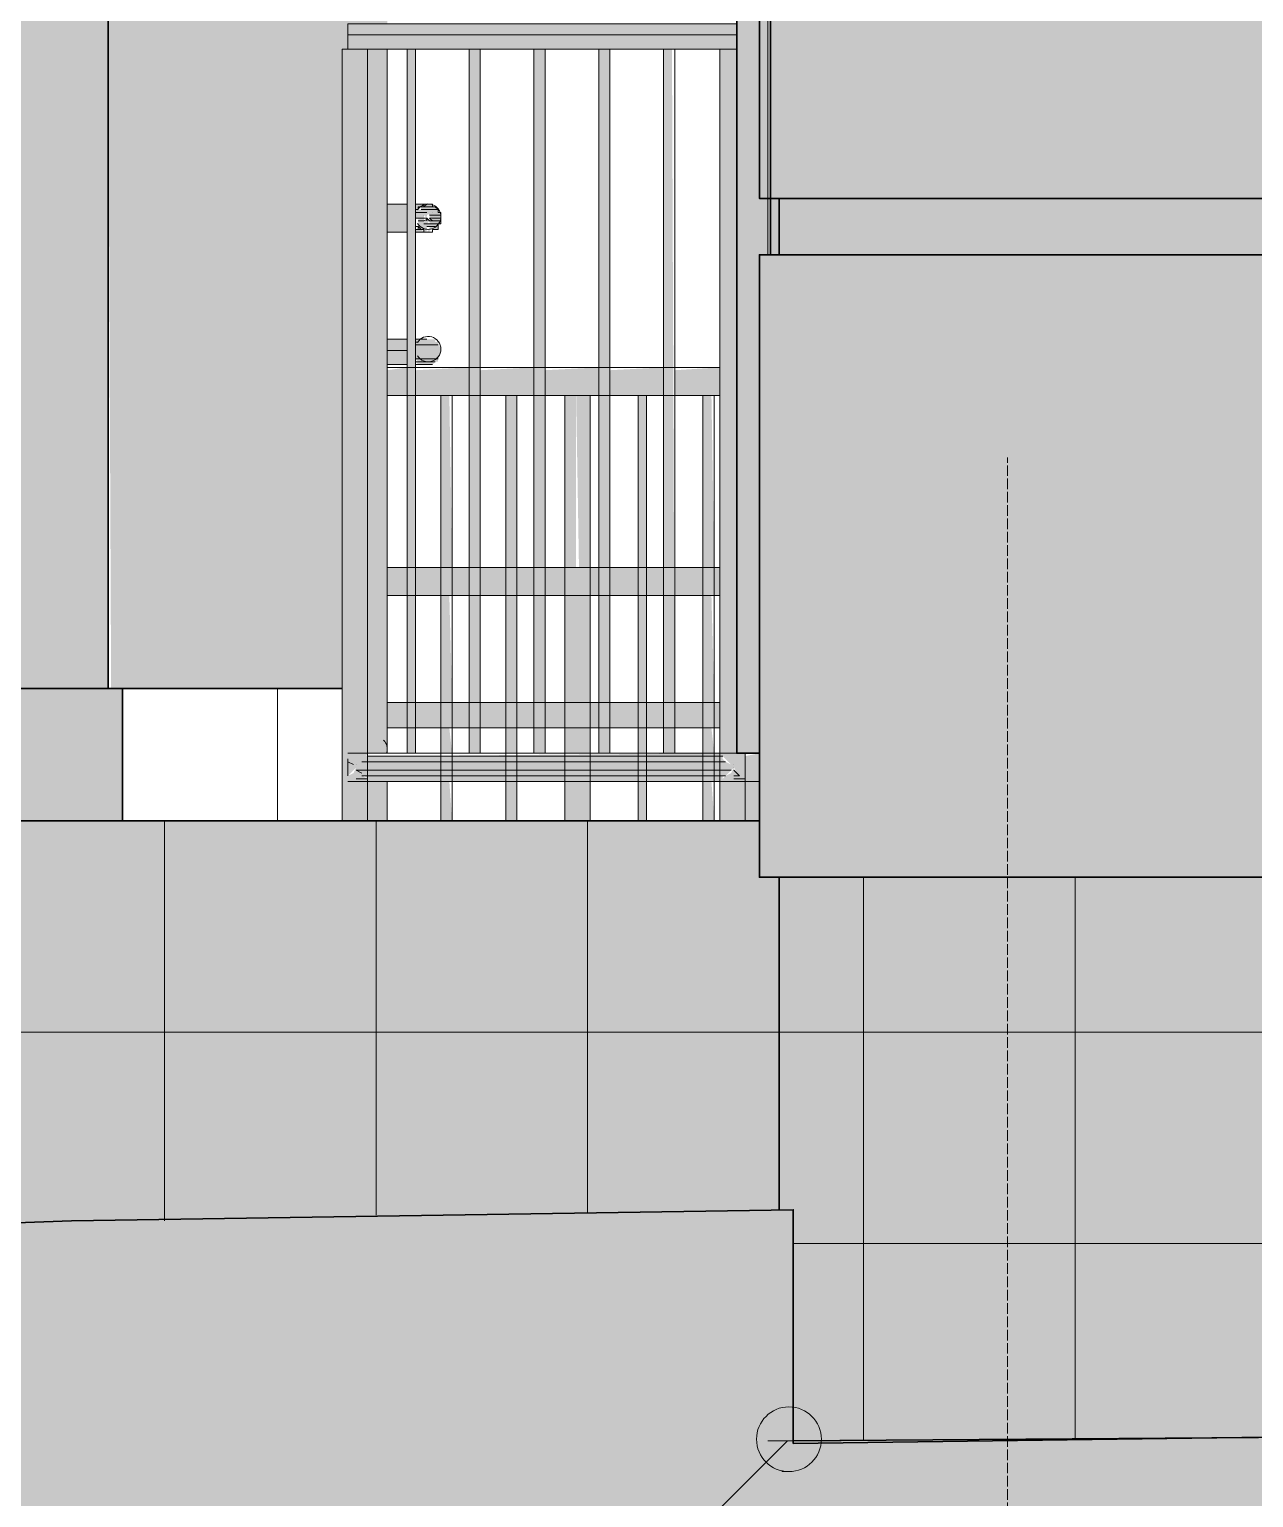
# Model space of a CAD drawing. Header units: millimetres. Extents: x -11345 to 411485, y -9810 to 73012.
# Drawn here: x 117427 to 119266, y -2907 to -700 of the extents above; entities that cross this region are included whole.
import ezdxf

# ---------------------------------------------------------------- set-up
doc = ezdxf.new("R2010")
doc.units = ezdxf.units.MM
doc.linetypes.add('PDF_IMPORT', pattern=[1, 0.8, -0.2])
for name, color, linetype in [('PDF _Витраж', 7, 'Continuous'), ('PDF _Линии', 7, 'Continuous'), ('PDF _Оси', 7, 'Continuous'), ('PDF _Отметки', 7, 'Continuous'), ('PDF _Стены наружные', 7, 'Continuous'), ('PDF _Узлы', 7, 'Continuous')]:
    doc.layers.add(name, color=color, linetype=linetype)
for name, color, linetype, true_color in [('PDF _Колонны', 7, 'Continuous', 0xfbfbf4), ('PDF _Ограждение', 7, 'Continuous', 0x7f7f7f), ('PDF _Стены штриховка поверхности', 7, 'Continuous', 0xcacbcc)]:
    doc.layers.add(name, color=color, linetype=linetype, true_color=true_color)

msp = doc.modelspace()

# ---------------------------------------------------------------- hatches: boundary and pattern name
at = {"layer": 'PDF _Витраж', "true_color": 0x383e42, "transparency": 33554559}
msp.add_hatch(color=250, dxfattribs=at).paths.add_polyline_path([(118523.33664, -1830.58646), (118502.17361, -1830.58646), (118502.17361, -1889.84294), (118523.33664, -1889.84294)])
at = {"layer": 'PDF _Колонны', "transparency": 33554559}
msp.add_hatch(color=256, dxfattribs=at).paths.add_polyline_path([(117545.60464, 1394.65935), (117545.60464, -730.10888), (117549.83725, -1690.91046), (117896.91095, -1690.91046), (117896.91095, -730.10888), (117905.37616, -730.10888), (117905.37616, -628.52634), (117896.91095, 1026.42263), (117896.91095, 1030.65523), (117918.07398, 1068.74869), (117922.30658, 1068.74869), (117943.46961, 1077.2139), (117943.46961, 1089.91172), (117935.0044, 1111.07475), (117947.70222, 1149.1682), (117951.93483, 1195.72687), (117947.70222, 1238.05293), (117930.7718, 1276.14638), (117960.40004, 1276.14638), (117960.40004, 1293.07681), (117935.0044, 1318.47244), (117939.23701, 1318.47244), (117951.93483, 1322.70505), (117973.09786, 1381.96154), (117981.56307, 1394.65935), (118032.35434, 1394.65935), (118032.35434, 1508.93972), (117456.71992, 1508.93972), (117456.71992, 1394.65935)])
at = {"layer": 'PDF _Ограждение', "transparency": 33554559}
h = msp.add_hatch(color=256, dxfattribs=at)
h.paths.add_polyline_path([(118040.81955, -1000.99567), (118040.81955, -992.53046), (118045.05216, -992.53046), (118045.05216, -975.60003), (118040.81955, -975.60003), (118040.81955, -971.36743), (118036.58695, -967.13482), (118032.35434, -967.13482), (118032.35434, -962.90222), (118023.88913, -962.90222), (118023.88913, -967.13482), (118019.65652, -967.13482), (118023.88913, -962.90222), (118015.42392, -967.13482), (118015.42392, -971.36743), (118011.19131, -971.36743), (118011.19131, -967.13482), (118015.42392, -967.13482), (118015.42392, -962.90222), (118006.9587, -962.90222), (118006.9587, -730.10888), (118087.37822, -730.10888), (118087.37822, -1208.39337), (118006.9587, -1212.62597), (118006.9587, -1199.92815), (118006.9587, -1195.69555), (118011.19131, -1199.92815), (118006.9587, -1199.92815), (118011.19131, -1204.16076), (118032.35434, -1204.16076), (118036.58695, -1199.92815), (118040.81955, -1199.92815), (118040.81955, -1195.69555), (118045.05216, -1187.23034), (118045.05216, -1178.76512), (118040.81955, -1174.53252), (118040.81955, -1170.29991), (118036.58695, -1170.29991), (118036.58695, -1166.06731), (118015.42392, -1166.06731), (118011.19131, -1170.29991), (118011.19131, -1166.06731), (118006.9587, -1166.06731), (118006.9587, -1005.22828), (118019.65652, -1005.22828), (118015.42392, -1000.99567), (118019.65652, -1000.99567), (118019.65652, -1005.22828), (118023.88913, -1005.22828), (118023.88913, -996.76306), (118028.12173, -996.76306), (118028.12173, -1000.99567)])
h.paths.add_polyline_path([(118045.05216, -1250.71943), (118045.05216, -1508.9084), (118006.9587, -1508.9084), (118006.9587, -1250.71943)], flags=0)
h.paths.add_polyline_path([(118142.4021, -1250.71943), (118142.4021, -1508.9084), (118104.30864, -1508.9084), (118104.30864, -1250.71943)], flags=0)
h.paths.add_polyline_path([(118231.28682, -1250.71943), (118231.28682, -1508.9084), (118201.65858, -1508.9084), (118201.65858, -1250.71943)], flags=0)
h.paths.add_polyline_path([(118341.33458, -1250.71943), (118341.33458, -1508.9084), (118299.00852, -1508.9084), (118299.00852, -1250.71943)], flags=0)
h.paths.add_polyline_path([(118455.61495, -1712.07349), (118451.38234, -1551.23446), (118464.08016, -1551.23446), (118464.08016, -1712.07349)], flags=0)
h.paths.add_polyline_path([(117994.26089, -962.90222), (117964.63264, -962.90222), (117964.63264, -730.10888), (117994.26089, -730.10888)], flags=0)
h.paths.add_polyline_path([(117994.26089, -1508.9084), (117964.63264, -1508.9084), (117964.63264, -1250.71943), (117994.26089, -1250.71943)], flags=0)
h.paths.add_polyline_path([(117994.26089, -1712.07349), (117964.63264, -1712.07349), (117964.63264, -1551.23446), (117994.26089, -1551.23446)], flags=0)
h.paths.add_polyline_path([(117994.26089, -1166.06731), (117964.63264, -1166.06731), (117964.63264, -1005.22828), (117994.26089, -1005.22828)], flags=0)
h.paths.add_polyline_path([(117964.63264, -1212.62597), (117964.63264, -1204.16076), (117994.26089, -1204.16076), (117994.26089, -1208.39337)], flags=0)
h.paths.add_polyline_path([(118061.98258, -1508.9084), (118057.74998, -1250.71943), (118087.37822, -1250.71943), (118087.37822, -1508.9084)], flags=0)
h.paths.add_polyline_path([(118061.98258, -1712.07349), (118057.74998, -1551.23446), (118087.37822, -1551.23446), (118087.37822, -1712.07349)], flags=0)
h.paths.add_polyline_path([(118455.61495, -1508.9084), (118451.38234, -1250.71943), (118464.08016, -1250.71943), (118464.08016, -1508.9084)], flags=0)
h.paths.add_polyline_path([(118354.0324, -1508.9084), (118354.0324, -1250.71943), (118379.42804, -1250.71943), (118379.42804, -1508.9084)], flags=0)
h.paths.add_polyline_path([(118299.00852, -1212.62597), (118299.00852, -730.10888), (118379.42804, -730.10888), (118379.42804, -1208.39337)], flags=0)
h.paths.add_polyline_path([(118354.0324, -1712.07349), (118354.0324, -1551.23446), (118379.42804, -1551.23446), (118379.42804, -1712.07349)], flags=0)
h.paths.add_polyline_path([(118201.65858, -1212.62597), (118201.65858, -730.10888), (118282.0781, -730.10888), (118282.0781, -1208.39337)], flags=0)
h.paths.add_polyline_path([(118341.33458, -1712.07349), (118299.00852, -1712.07349), (118299.00852, -1551.23446), (118341.33458, -1551.23446)], flags=0)
h.paths.add_polyline_path([(118269.38028, -1508.9084), (118269.38028, -1250.71943), (118282.0781, -1250.71943), (118282.0781, -1508.9084)], flags=0)
h.paths.add_polyline_path([(118269.38028, -1712.07349), (118269.38028, -1551.23446), (118282.0781, -1551.23446), (118282.0781, -1712.07349)], flags=0)
h.paths.add_polyline_path([(118248.21725, -1508.9084), (118248.21725, -1250.71943), (118252.44985, -1508.9084)], flags=0)
h.paths.add_polyline_path([(118231.28682, -1712.07349), (118201.65858, -1712.07349), (118201.65858, -1551.23446), (118231.28682, -1551.23446)], flags=0)
h.paths.add_polyline_path([(118159.33252, -1508.9084), (118159.33252, -1250.71943), (118184.72816, -1250.71943), (118184.72816, -1508.9084)], flags=0)
h.paths.add_polyline_path([(118104.30864, -1212.62597), (118104.30864, -730.10888), (118184.72816, -730.10888), (118184.72816, -1208.39337)], flags=0)
h.paths.add_polyline_path([(118159.33252, -1712.07349), (118159.33252, -1551.23446), (118184.72816, -1551.23446), (118184.72816, -1712.07349)], flags=0)
h.paths.add_polyline_path([(118142.4021, -1712.07349), (118104.30864, -1712.07349), (118104.30864, -1551.23446), (118142.4021, -1551.23446)], flags=0)
h.paths.add_polyline_path([(118045.05216, -1712.07349), (118006.9587, -1712.07349), (118006.9587, -1551.23446), (118045.05216, -1551.23446)], flags=0)
h.paths.add_polyline_path([(118481.01058, -1805.19082), (118472.54537, -1800.95821), (118468.31276, -1796.72561), (118468.31276, -1792.493)], flags=0)
h.paths.add_polyline_path([(118438.68452, -1551.23446), (118438.68452, -1712.07349), (118396.35846, -1712.07349), (118396.35846, -1750.16694), (118438.68452, -1750.16694), (118438.68452, -1788.2604), (118455.61495, -1788.2604), (118451.38234, -1750.16694), (118464.08016, -1750.16694), (118464.08016, -1788.2604), (117956.16743, -1792.493), (117932.8881, -1792.493), (117935.0044, -1788.2604), (117964.63264, -1788.2604), (117964.63264, -1750.16694), (117994.26089, -1750.16694), (117994.26089, -1788.2604), (118006.9587, -1788.2604), (118006.9587, -1750.16694), (118045.05216, -1750.16694), (118045.05216, -1788.2604), (118061.98258, -1788.2604), (118057.74998, -1750.16694), (118087.37822, -1750.16694), (118087.37822, -1788.2604), (118104.30864, -1788.2604), (118104.30864, -1750.16694), (118142.4021, -1750.16694), (118142.4021, -1788.2604), (118159.33252, -1788.2604), (118159.33252, -1750.16694), (118184.72816, -1750.16694), (118184.72816, -1788.2604), (118201.65858, -1788.2604), (118201.65858, -1750.16694), (118231.28682, -1750.16694), (118231.28682, -1788.2604), (118269.38028, -1788.2604), (118269.38028, -1750.16694), (118282.0781, -1750.16694), (118282.0781, -1788.2604), (118299.00852, -1788.2604), (118299.00852, -1750.16694), (118341.33458, -1750.16694), (118341.33458, -1788.2604), (118354.0324, -1788.2604), (118354.0324, -1750.16694), (118379.42804, -1750.16694), (118379.42804, -1788.2604), (118396.35846, -1788.2604), (118392.12585, -730.10888), (118464.08016, -730.10888), (118464.08016, -1208.39337), (118396.35846, -1212.62597), (118396.35846, -1250.71943), (118438.68452, -1250.71943), (118438.68452, -1508.9084), (118396.35846, -1508.9084), (118396.35846, -1551.23446)], flags=0)
h.paths.add_polyline_path([(118023.88913, -992.53046), (118028.12173, -988.29785), (118023.88913, -984.06525), (118019.65652, -988.29785), (118019.65652, -979.83264), (118023.88913, -984.06525), (118023.88913, -979.83264), (118026.00543, -977.71634), (118028.12173, -979.83264), (118028.12173, -984.06525), (118032.35434, -984.06525), (118032.35434, -988.29785), (118028.12173, -984.06525), (118028.12173, -988.29785), (118028.12173, -992.53046)], flags=0)
h.paths.add_polyline_path([(118011.19131, -984.06525), (118011.19131, -1000.99567), (118006.9587, -1000.99567), (118006.9587, -984.06525)], flags=0)
h.paths.add_polyline_path([(117913.84137, -1817.88864), (117905.37616, -1822.12124), (117918.07398, -1809.42343)], flags=0)
h.paths.add_polyline_path([(117935.0044, -1826.35385), (117926.53919, -1822.12124), (117930.7718, -1822.12124)], flags=0)
h.paths.add_polyline_path([(118468.31276, -1826.35385), (118468.31276, -1822.12124), (118472.54537, -1822.12124), (118485.24319, -1809.42343), (118489.47579, -1817.88864), (118485.24319, -1813.65603), (118485.24319, -1809.42343), (118481.01058, -1817.88864), (118472.54537, -1822.12124)], flags=0)
h.paths.add_polyline_path([(118523.33664, -1830.58646), (118523.33664, -1788.2604), (118502.17361, -1792.493), (118502.17361, -1788.2604), (118489.47579, -1788.2604), (118489.47579, -692.01543), (117964.63264, -692.01543), (117964.63264, -675.085), (117956.16743, -666.61979), (117951.93483, -666.61979), (117943.46961, -662.38719), (117939.23701, -666.61979), (117939.23701, -662.38719), (117905.37616, -666.61979), (117905.37616, -730.10888), (117896.91095, -730.10888), (117896.91095, -1889.84294), (117964.63264, -1889.84294), (117964.63264, -1830.58646), (118045.05216, -1830.58646), (118045.05216, -1889.84294), (118061.98258, -1889.84294), (118057.74998, -1830.58646), (118142.4021, -1830.58646), (118142.4021, -1889.84294), (118159.33252, -1889.84294), (118159.33252, -1830.58646), (118231.28682, -1830.58646), (118231.28682, -1889.84294), (118269.38028, -1889.84294), (118269.38028, -1830.58646), (118341.33458, -1830.58646), (118341.33458, -1889.84294), (118354.0324, -1889.84294), (118354.0324, -1830.58646), (118438.68452, -1830.58646), (118438.68452, -1889.84294), (118455.61495, -1889.84294), (118451.38234, -1830.58646), (118464.08016, -1830.58646), (118464.08016, -1889.84294), (118502.17361, -1889.84294), (118502.17361, -1830.58646)], flags=0)
h.paths.add_polyline_path([(118023.88913, -1005.22828), (118028.12173, -1005.22828), (118028.12173, -1000.99567)])
at = {"layer": 'PDF _Отметки', "transparency": 33554687}
msp.add_hatch(color=256, dxfattribs=at).paths.add_polyline_path([(118578.36052, -2770.225), (118557.19749, -2770.225), (118548.73228, -2774.45761), (118544.49967, -2774.45761), (118540.26707, -2778.69021), (118536.03446, -2778.69021), (118531.80185, -2782.92282), (118531.80185, -2787.15542), (118527.56925, -2787.15542), (118523.33664, -2791.38803), (118523.33664, -2795.62064), (118519.10404, -2799.85324), (118519.10404, -2812.55106), (118514.87143, -2816.78367), (118514.87143, -2825.24888), (118519.10404, -2829.48148), (118519.10404, -2837.9467), (118523.33664, -2842.1793), (118523.33664, -2846.41191), (118531.80185, -2854.87712), (118531.80185, -2859.10973), (118536.03446, -2859.10973), (118544.49967, -2867.57494), (118557.19749, -2867.57494), (118569.89531, -2871.80754), (118569.89531, -2867.57494), (118586.82573, -2867.57494), (118595.29094, -2859.10973), (118599.52355, -2859.10973), (118603.75616, -2854.87712), (118603.75616, -2850.64451), (118612.22137, -2842.1793), (118612.22137, -2833.71409), (118616.45398, -2829.48148), (118616.45398, -2812.55106), (118612.22137, -2804.08585), (118612.22137, -2795.62064), (118599.52355, -2782.92282), (118595.29094, -2778.69021), (118591.05834, -2778.69021), (118586.82573, -2774.45761), (118582.59313, -2774.45761)])
at = {"layer": 'PDF _Стены наружные', "true_color": 0xe2e2e2, "transparency": 33554687}
msp.add_hatch(color=254, dxfattribs=at).paths.add_polyline_path([(118540.26707, -954.437), (118536.03446, -954.437), (118536.03446, -1039.08913), (118540.26707, -1039.08913)])
at = {"layer": 'PDF _Стены наружные', "true_color": 0xe4ecef, "transparency": 33554687}
msp.add_hatch(color=254, dxfattribs=at).paths.add_polyline_path([(118861.94513, -2821.01627), (119234.41446, -2816.78367), (118574.12791, -2821.01627), (118574.12791, -2825.24888)])
at = {"layer": 'PDF _Стены штриховка поверхности', "true_color": 0xfbfbf4, "transparency": 33554687}
h = msp.add_hatch(color=7, dxfattribs=at)
h.paths.add_polyline_path([(116326.6141, 1508.93972), (116326.6141, -1690.91046), (117545.60464, -1690.91046), (117545.60464, 1394.65935), (117456.71992, 1394.65935), (117456.71992, 1508.93972), (118489.47579, 1508.93972), (118489.47579, 1707.8722), (118502.17361, 1707.8722), (118502.17361, 2101.50456), (118451.38234, 2097.27196), (118451.38234, 1927.96772), (118315.93895, 1927.96772), (118315.93895, 2101.50456), (118091.61082, 2097.27196), (118091.61082, 1927.96772), (117956.16743, 1927.96772), (117956.16743, 2101.50456), (117710.67628, 2097.27196), (117710.67628, 1927.96772), (117579.46549, 1927.96772), (117579.46549, 1936.43293), (117575.23289, 2101.50456), (117452.48731, 2101.50456), (117452.48731, 3036.9105), (116335.07931, 3036.9105), (116318.14889, 3032.67789), (116318.14889, 1508.93972)])
h.paths.add_polyline_path([(117304.3461, -1445.41931), (117304.3461, 1834.85038), (117295.88089, 1834.85038), (117295.88089, 1970.29378), (117397.46343, 1970.29378), (117397.46343, 1834.85038), (117388.99822, 1834.85038), (117388.99822, 1576.66141), (117401.69604, 1576.66141), (117401.69604, 1555.49838), (117384.76561, 1555.49838), (117388.99822, 1508.93972), (117384.76561, 1508.93972), (117384.76561, 1394.65935), (117388.99822, -323.7787), (117401.69604, -323.7787), (117401.69604, -344.94173), (117384.76561, -344.94173), (117388.99822, -1280.34767), (117388.99822, -1331.13894), (117401.69604, -1331.13894), (117401.69604, -1348.06937), (117384.76561, -1348.06937), (117384.76561, -1449.65191), (117380.53301, -1458.11712), (117372.0678, -1466.58234), (117355.13737, -1475.04755), (117350.90477, -1479.28015), (117342.43955, -1479.28015), (117325.50913, -1475.04755), (117321.27652, -1466.58234), (117312.81131, -1462.34973), (117308.57871, -1449.65191)], flags=0)
at = {"layer": 'PDF _Стены штриховка поверхности', "transparency": 33554687}
h = msp.add_hatch(color=256, dxfattribs=at)
h.paths.add_polyline_path([(119479.90561, -1974.49506), (119479.90561, 1183.02905), (119162.46016, 1183.02905), (119479.90561, 1187.26166), (119479.90561, 2579.78905), (118472.54537, 2579.78905), (118472.54537, 2126.9002), (118502.17361, 2126.9002), (118502.17361, 1707.8722), (118489.47579, 1707.8722), (118489.47579, -1788.2604), (118523.33664, -1788.2604), (118523.33664, -1974.49506)])
h.paths.add_polyline_path([(118536.03446, -1039.08913), (118536.03446, -954.437), (118540.26707, -954.437), (118540.26707, -1039.08913)], flags=0)
h.paths.add_polyline_path([(118536.03446, -607.36331), (118536.03446, -522.71119), (118540.26707, -522.71119), (118540.26707, -607.36331)], flags=0)
h.paths.add_polyline_path([(118536.03446, -171.40488), (118536.03446, -86.75276), (118540.26707, -86.75276), (118540.26707, -171.40488)], flags=0)
h.paths.add_polyline_path([(118536.03446, 264.55354), (118536.03446, 349.20566), (118540.26707, 349.20566), (118540.26707, 264.55354)], flags=0)
h.paths.add_polyline_path([(118544.49967, 1805.22214), (118544.49967, 1720.57002), (118523.33664, 1720.57002), (118523.33664, 1805.22214)], flags=0)
h.paths.add_polyline_path([(118536.03446, 700.51196), (118536.03446, 785.16408), (118540.26707, 785.16408), (118540.26707, 700.51196)], flags=0)
h.paths.add_polyline_path([(118536.03446, 1183.02905), (118536.03446, 1267.68117), (118540.26707, 1267.68117), (118540.26707, 1183.02905)], flags=0)
at = {"layer": 'PDF _Стены штриховка поверхности', "true_color": 0x3a3a3a, "transparency": 33554687}
h = msp.add_hatch(color=250, dxfattribs=at)
h.paths.add_polyline_path([(141701.08737, -2740.59676), (139673.66907, -2740.59676), (139673.66907, -2749.06197), (141701.08737, -2749.06197)], flags=17)
h.paths.add_polyline_path([(146903.80672, -1815.34907), (147025.70578, -1868.67991), (147025.70578, -1809.42343), (146869.09935, -1741.70173), (144735.86591, -1741.70173), (144735.86591, -1889.84294), (141739.18082, -1889.84294), (141739.18082, -2719.43373), (141739.18082, -2770.225), (141739.18082, -2791.38803), (141701.08737, -2791.38803), (141701.08737, -2770.225), (139703.29731, -2770.225), (139673.66907, -2770.225), (139673.66907, -2791.38803), (139631.34301, -2791.38803), (139631.34301, -2770.225), (136770.10132, -2770.225), (136770.10132, -2791.38803), (136732.00787, -2791.38803), (136732.00787, -1974.49506), (135902.41708, -1974.49506), (135902.41708, -2947.99445), (135898.18447, -2956.45967), (135889.71926, -2964.92488), (135877.02144, -2973.39009), (135851.62581, -2981.8553), (135826.23017, -2973.39009), (135809.29975, -2956.45967), (135805.06714, -2943.76185), (135800.83454, -2926.83142), (135800.83454, -1974.49506), (127568.41577, -1974.49506), (127568.41577, -2765.99239), (127564.18316, -2774.45761), (127555.71795, -2787.15542), (127543.02013, -2795.62064), (127534.55492, -2799.85324), (127509.15928, -2799.85324), (127496.46147, -2795.62064), (127483.76365, -2787.15542), (127475.29844, -2774.45761), (127471.06583, -2765.99239), (127471.06583, -2562.8273), (127466.83322, -2562.8273), (127471.06583, -1974.49506), (126992.78135, -1974.49506), (125896.53638, -1978.72767), (125896.53638, -1974.49506), (119581.48815, -1974.49506), (119577.25555, -2465.47736), (119573.02294, -2478.17518), (119564.55773, -2490.873), (119556.09252, -2495.10561), (119530.69688, -2503.57082), (119505.30125, -2495.10561), (119496.83603, -2490.873), (119488.37082, -2478.17518), (119484.13822, -2473.94258), (119484.13822, -2465.47736), (119479.90561, -2448.54694), (119479.90561, -1974.49506), (118523.33664, -1974.49506), (118523.33664, -1889.84294), (117566.76767, -1889.84294), (117566.76767, -1690.91046), (116296.98586, -1690.91046), (116296.98586, -1889.84294), (115556.2798, -1889.84294), (115556.2798, -2059.14718), (115259.99738, -2059.14718), (115259.99738, -2228.45142), (114959.48235, -2228.45142), (114959.48235, -2401.98827), (114658.96732, -2401.98827), (114658.96732, -2609.38597), (114917.15629, -2596.68815), (115734.04926, -2554.36209), (117499.04598, -2490.873), (118552.96488, -2473.94258), (118574.12791, -2473.94258), (118574.12791, -2821.01627), (118607.98876, -2821.01627), (125888.07117, -2765.99239), (125909.2342, -2765.99239), (125909.2342, -2994.55312), (126895.43141, -3032.64657), (126992.78135, -3032.64657), (127009.71177, -3036.87918), (127725.02219, -3062.27482), (127725.02219, -3155.39215), (127763.11565, -3155.39215), (127763.11565, -2473.94258), (127725.02219, -2473.94258), (127725.02219, -2469.70997), (127843.53516, -2469.70997), (127843.53516, -2291.94052), (127623.43965, -2291.94052), (127623.43965, -2245.38185), (127619.20704, -2249.61446), (127614.97444, -2249.61446), (127614.97444, -2025.28633), (127636.13747, -2004.1233), (127669.99831, -2004.1233), (127686.92874, -2050.68197), (127784.27868, -2050.68197), (127801.2091, -2004.1233), (127835.06995, -2004.1233), (127852.00037, -2050.68197), (127953.58292, -2050.68197), (127970.51334, -2004.1233), (128004.37419, -2004.1233), (128021.30462, -2050.68197), (128118.65456, -2050.68197), (128135.58498, -2004.1233), (128169.44583, -2004.1233), (128186.37625, -2050.68197), (128283.72619, -2050.68197), (128300.65662, -2004.1233), (128338.75007, -2004.1233), (128338.75007, -2012.58852), (128342.98268, -2025.28633), (128355.68049, -2050.68197), (128453.03043, -2050.68197), (128457.26304, -2042.21676), (128457.26304, -2025.28633), (128465.72825, -2012.58852), (128469.96086, -2004.1233), (128512.28692, -2004.1233), (128529.21734, -2050.68197), (128626.56728, -2050.68197), (128643.49771, -2004.1233), (128677.35855, -2004.1233), (128694.28898, -2050.68197), (128791.63892, -2050.68197), (128808.56934, -2004.1233), (128842.43019, -2004.1233), (128859.36061, -2050.68197), (128956.71055, -2050.68197), (128973.64098, -2004.1233), (129011.73443, -2004.1233), (129028.66486, -2050.68197), (129126.0148, -2050.68197), (129142.94522, -2004.1233), (129176.80607, -2004.1233), (129185.27128, -2025.28633), (129193.73649, -2050.68197), (129291.08643, -2050.68197), (129291.08643, -2025.28633), (129312.24946, -2004.1233), (129346.11031, -2004.1233), (129363.04073, -2050.68197), (129460.39067, -2050.68197), (129477.3211, -2004.1233), (129511.18195, -2004.1233), (129528.11237, -2050.68197), (129625.46231, -2050.68197), (129642.39273, -2004.1233), (129680.48619, -2004.1233), (129697.41661, -2050.68197), (129794.76655, -2050.68197), (129811.69698, -2004.1233), (129845.55782, -2004.1233), (129862.48825, -2050.68197), (129959.83819, -2050.68197), (129976.76861, -2004.1233), (130010.62946, -2004.1233), (130019.09467, -2025.28633), (130027.55988, -2050.68197), (130124.90982, -2050.68197), (130124.90982, -2025.28633), (130146.07285, -2004.1233), (130179.9337, -2004.1233), (130196.86413, -2050.68197), (130294.21406, -2050.68197), (130311.14449, -2004.1233), (130345.00534, -2004.1233), (130361.93576, -2050.68197), (130463.51831, -2050.68197), (130480.44873, -2004.1233), (130514.30958, -2004.1233), (130531.24, -2050.68197), (130628.58994, -2050.68197), (130645.52037, -2004.1233), (130679.38122, -2004.1233), (130696.31164, -2050.68197), (130793.66158, -2050.68197), (130810.592, -2004.1233), (130848.68546, -2004.1233), (130848.68546, -2012.58852), (130852.91806, -2025.28633), (130865.61588, -2050.68197), (130962.96582, -2050.68197), (130967.19843, -2042.21676), (130967.19843, -2025.28633), (130975.66364, -2012.58852), (130979.89624, -2004.1233), (131017.9897, -2004.1233), (131039.15273, -2050.68197), (131136.50267, -2050.68197), (131153.43309, -2004.1233), (131187.29394, -2004.1233), (131204.22437, -2050.68197), (131301.5743, -2050.68197), (131318.50473, -2004.1233), (131352.36558, -2004.1233), (131369.296, -2050.68197), (131466.64594, -2050.68197), (131483.57636, -2004.1233), (131521.66982, -2004.1233), (131538.60024, -2050.68197), (131635.95018, -2050.68197), (131652.88061, -2004.1233), (131686.74146, -2004.1233), (131690.97406, -2021.05373), (131695.20667, -2025.28633), (131695.20667, -2033.75155), (131703.67188, -2050.68197), (131801.02182, -2050.68197), (131809.48703, -2033.75155), (131809.48703, -2025.28633), (131813.71964, -2021.05373), (131817.95224, -2004.1233), (131864.51091, -2004.1233), (131881.44133, -2050.68197), (131978.79127, -2050.68197), (131995.7217, -2004.1233), (132029.58255, -2004.1233), (132046.51297, -2050.68197), (132143.86291, -2050.68197), (132160.79333, -2004.1233), (132198.88679, -2004.1233), (132215.81721, -2050.68197), (132313.16715, -2050.68197), (132330.09757, -2004.1233), (132363.95842, -2004.1233), (132363.95842, -2063.37979), (132402.05188, -2063.37979), (132402.05188, -2291.94052), (132101.53685, -2291.94052), (132101.53685, -2469.70997), (132270.84109, -2469.70997), (132270.84109, -2473.94258), (127767.34825, -2473.94258), (127767.34825, -3155.39215), (132258.14327, -3176.55518), (132270.84109, -3176.55518), (136609.26229, -3290.83554), (143144.40603, -3273.90512), (144735.86591, -3256.97469), (144773.95936, -3256.97469), (146268.06929, -3223.11385), (149226.66092, -3142.69433), (149243.59135, -3142.69433), (149243.59135, -3138.46173), (156997.72563, -3019.94876), (159177.51775, -2986.08791), (159177.51775, -2952.22706), (159160.58732, -2952.22706), (159160.58732, -1889.84294), (151888.97013, -1889.84294), (151893.20273, -2753.29458), (151893.20273, -2765.99239), (151888.97013, -2774.45761), (151884.73752, -2787.15542), (151867.8071, -2804.08585), (151842.41146, -2812.55106), (151817.01583, -2804.08585), (151800.0854, -2787.15542), (151795.8528, -2778.69021), (151795.8528, -2774.45761), (151791.62019, -2757.52718), (151791.62019, -1889.84294), (149086.98492, -1889.84294), (149086.98492, -1902.54076), (149171.63704, -1940.63421), (149501.78032, -1940.63421), (149531.40856, -1944.86682), (149548.33898, -1953.33203), (149577.96723, -1982.96027), (149590.66504, -2008.35591), (149594.89765, -2033.75155), (149594.89765, -2190.35797), (149586.43244, -2215.75361), (149573.73462, -2241.14924), (149556.8042, -2253.84706), (149548.33898, -2262.31227), (149539.87377, -2266.54488), (149518.71074, -2270.77749), (149506.01292, -2275.01009), (149184.33486, -2275.01009), (149184.33486, -2270.77749), (149167.40444, -2270.77749), (149091.21753, -2236.91664), (149086.98492, -2236.91664), (149086.98492, -2774.45761), (149082.75232, -2778.69021), (149108.14795, -2787.15542), (149108.14795, -2791.38803), (149120.84577, -2795.62064), (149146.24141, -2808.31845), (149150.47401, -2812.55106), (149226.66092, -2842.1793), (149226.66092, -2846.41191)])
h.paths.add_polyline_path([(147025.70578, -1741.70173), (147008.77535, -1741.70173), (147008.77535, -1745.93434), (147025.70578, -1754.39955)], flags=17)
at = {"layer": 'PDF _Узлы', "true_color": 0xffffff, "transparency": 33554687}
msp.add_hatch(color=7, dxfattribs=at).paths.add_polyline_path([(118574.12791, -2825.24888), (118574.12791, -2473.94258), (117490.58077, -2490.873), (115729.81665, -2554.36209), (114629.33908, -2609.38597), (113448.44199, -2609.38597), (113448.44199, -5652.62972), (166626.90439, -5652.62972), (166626.90439, -2808.31845), (164260.87761, -2808.31845), (162597.46343, -2952.22706), (158627.27896, -3007.25094), (149175.86965, -3146.92694), (145154.8939, -3256.97469), (143123.243, -3273.90512), (136609.26229, -3290.83554), (136033.62787, -3273.90512), (132253.91067, -3176.55518), (127725.02219, -3155.39215), (127725.02219, -3062.27482), (125909.2342, -2994.55312), (125909.2342, -2765.99239), (120694.66355, -2804.08585), (119264.0427, -2816.78367)])

# ---------------------------------------------------------------- linework, layer by layer
at = {"layer": 'PDF _Линии', "lineweight": 30}
for points in [[(118523.33664, -1788.2604), (118489.47579, -1788.2604), (118489.47579, 1707.8722), (118523.33664, 1707.8722)], [(119479.90561, -607.36331), (118523.33664, -607.36331), (118523.33664, -954.437), (119479.90561, -954.437)], [(118552.96488, -1039.08913), (118552.96488, -954.437)], [(119479.90561, -1039.08913), (118523.33664, -1039.08913), (118523.33664, -1974.49506), (119479.90561, -1974.49506)], [(116296.98586, -1889.84294), (116296.98586, -1690.91046), (117896.91095, -1690.91046)], [(117566.76767, -1889.84294), (117566.76767, -1690.91046)], [(118523.33664, -1889.84294), (115556.2798, -1889.84294), (115556.2798, -2059.14718), (115259.99738, -2059.14718), (115259.99738, -2228.45142), (114959.48235, -2228.45142), (114959.48235, -2401.98827), (114658.96732, -2401.98827), (114658.96732, -2609.38597)], [(118552.96488, -1974.49506), (118552.96488, -2473.94258)], [(122734.77966, -2791.38803), (120694.66355, -2804.08585), (119509.53385, -2812.55106), (118574.12791, -2825.24888), (118574.12791, -2473.94258), (117490.58077, -2490.873), (115729.81665, -2554.36209), (114629.33908, -2609.38597), (113448.44199, -2609.38597)], [(118574.12791, -2821.01627), (125071.1782, -2774.45761)]]:
    msp.add_lwpolyline(points, dxfattribs=at)
msp.add_lwpolyline([(117545.60464, 1394.65935), (117545.60464, -1690.91046)], close=True, dxfattribs=at)
at = {"layer": 'PDF _Линии', "lineweight": 30, "ltscale": 0.846638}
msp.add_lwpolyline([(118540.26707, -1039.08913), (118540.26707, 1267.68117)], dxfattribs=at)
at = {"layer": 'PDF _Линии', "lineweight": 9}
msp.add_lwpolyline([(118646.08222, -2821.01627), (118536.03446, -2821.01627)], dxfattribs=at)
at = {"layer": 'PDF _Ограждение', "color": 7, "lineweight": 9}
for points in [[(118489.47579, -692.01543), (117905.37616, -692.01543), (117905.37616, -708.94585), (117905.37616, -730.10888), (118489.47579, -730.10888), (118485.24319, -730.10888), (118464.08016, -730.10888), (118464.08016, -1889.84294)], [(117896.91095, -1889.84294), (117896.91095, -730.10888), (117918.07398, -730.10888), (117935.0044, -730.10888), (117935.0044, -1889.84294)], [(117964.63264, -730.10888), (117964.63264, -1788.2604)], [(117994.26089, -962.90222), (117964.63264, -962.90222)], [(118006.9587, -992.53046), (118006.9587, -996.76306), (118011.19131, -996.76306), (118011.19131, -1000.99567), (118015.42392, -1000.99567), (118019.65652, -1000.99567), (118019.65652, -1005.22828), (118023.88913, -1005.22828), (118028.12173, -1005.22828), (118032.35434, -1005.22828), (118032.35434, -1000.99567), (118036.58695, -1000.99567), (118040.81955, -1000.99567), (118040.81955, -996.76306), (118040.81955, -992.53046), (118045.05216, -992.53046), (118045.05216, -988.29785), (118045.05216, -984.06525), (118045.05216, -979.83264), (118045.05216, -975.60003), (118040.81955, -975.60003), (118040.81955, -971.36743), (118036.58695, -967.13482), (118032.35434, -967.13482), (118032.35434, -962.90222), (118028.12173, -962.90222), (118023.88913, -962.90222), (118019.65652, -962.90222), (118019.65652, -967.13482), (118015.42392, -967.13482), (118011.19131, -967.13482), (118011.19131, -971.36743), (118006.9587, -971.36743)], [(117964.63264, -1005.22828), (117994.26089, -1005.22828)], [(118006.9587, -1005.22828), (118015.42392, -1005.22828), (118019.65652, -1005.22828), (118023.88913, -1005.22828)], [(117994.26089, -1166.06731), (117964.63264, -1166.06731)], [(118023.88913, -1166.06731), (118019.65652, -1166.06731), (118015.42392, -1166.06731), (118006.9587, -1166.06731)], [(117964.63264, -1204.16076), (117994.26089, -1204.16076)], [(118006.9587, -1204.16076), (118015.42392, -1204.16076), (118019.65652, -1204.16076), (118023.88913, -1204.16076)], [(118045.05216, -1250.71943), (118053.51737, -1250.71943), (118061.98258, -1250.71943)], [(118142.4021, -1250.71943), (118150.86731, -1250.71943), (118159.33252, -1250.71943)], [(118231.28682, -1250.71943), (118248.21725, -1250.71943), (118269.38028, -1250.71943)], [(118341.33458, -1250.71943), (118349.79979, -1250.71943), (118354.0324, -1250.71943)], [(118438.68452, -1250.71943), (118447.14973, -1250.71943), (118455.61495, -1250.71943)], [(118489.47579, -1788.2604), (117905.37616, -1788.2604)], [(117905.37616, -1796.72561), (117905.37616, -1809.42343), (117905.37616, -1822.12124)], [(118502.17361, -1788.2604), (118502.17361, -1889.84294)], [(117905.37616, -1830.58646), (118523.33664, -1830.58646)], [(117964.63264, -1830.58646), (117964.63264, -1889.84294)]]:
    msp.add_lwpolyline(points, dxfattribs=at)
at = {"layer": 'PDF _Ограждение', "lineweight": 0}
for points in [[(118489.47579, -708.94585), (117905.37616, -708.94585), (118489.47579, -708.94585)], [(117994.26089, -962.90222), (117990.02828, -962.90222), (117994.26089, -962.90222)], [(118015.42392, -967.13482), (118011.19131, -967.13482), (118015.42392, -967.13482)], [(118011.19131, -967.13482), (118011.19131, -967.13482), (118011.19131, -967.13482)], [(118011.19131, -967.13482), (118011.19131, -967.13482), (118011.19131, -967.13482)], [(118011.19131, -967.13482), (118011.19131, -967.13482), (118011.19131, -967.13482)], [(118011.19131, -967.13482), (118011.19131, -967.13482), (118011.19131, -967.13482)], [(118011.19131, -967.13482), (118011.19131, -967.13482), (118011.19131, -967.13482)], [(118011.19131, -967.13482), (118011.19131, -967.13482), (118011.19131, -967.13482)], [(118023.88913, -967.13482), (118015.42392, -967.13482), (118023.88913, -967.13482)], [(118019.65652, -967.13482), (118023.88913, -962.90222), (118019.65652, -967.13482)], [(118023.88913, -967.13482), (118023.88913, -967.13482), (118023.88913, -967.13482)], [(118032.35434, -967.13482), (118023.88913, -967.13482), (118032.35434, -967.13482)], [(118023.88913, -967.13482), (118023.88913, -967.13482), (118023.88913, -967.13482)], [(118023.88913, -967.13482), (118023.88913, -967.13482), (118023.88913, -967.13482)], [(118023.88913, -967.13482), (118023.88913, -967.13482), (118023.88913, -967.13482)], [(118023.88913, -967.13482), (118023.88913, -967.13482), (118023.88913, -967.13482)], [(118023.88913, -967.13482), (118023.88913, -967.13482), (118023.88913, -967.13482)], [(118023.88913, -967.13482), (118023.88913, -967.13482), (118023.88913, -967.13482)], [(118023.88913, -967.13482), (118023.88913, -967.13482), (118023.88913, -967.13482)], [(118036.58695, -967.13482), (118036.58695, -967.13482), (118036.58695, -967.13482)], [(118036.58695, -967.13482), (118036.58695, -967.13482), (118036.58695, -967.13482)], [(118023.88913, -975.60003), (118006.9587, -975.60003), (118023.88913, -975.60003)], [(118023.88913, -975.60003), (118006.9587, -975.60003), (118023.88913, -975.60003)], [(118019.65652, -984.06525), (118006.9587, -984.06525), (118019.65652, -984.06525)], [(118011.19131, -971.36743), (118011.19131, -971.36743), (118011.19131, -971.36743)], [(118011.19131, -971.36743), (118011.19131, -971.36743), (118011.19131, -971.36743)], [(118011.19131, -971.36743), (118011.19131, -971.36743), (118011.19131, -971.36743)], [(118011.19131, -971.36743), (118011.19131, -971.36743), (118011.19131, -971.36743)], [(118011.19131, -971.36743), (118011.19131, -971.36743), (118011.19131, -971.36743)], [(118011.19131, -971.36743), (118011.19131, -971.36743), (118011.19131, -971.36743)], [(118023.88913, -984.06525), (118011.19131, -984.06525), (118023.88913, -984.06525)], [(118019.65652, -988.29785), (118011.19131, -988.29785), (118019.65652, -988.29785)], [(118023.88913, -971.36743), (118015.42392, -971.36743), (118023.88913, -971.36743)], [(118019.65652, -979.83264), (118019.65652, -979.83264), (118019.65652, -979.83264)], [(118019.65652, -979.83264), (118019.65652, -979.83264), (118019.65652, -979.83264)], [(118019.65652, -979.83264), (118019.65652, -979.83264), (118019.65652, -979.83264)], [(118019.65652, -979.83264), (118019.65652, -979.83264), (118019.65652, -979.83264)], [(118019.65652, -988.29785), (118019.65652, -988.29785), (118023.88913, -986.18155)], [(118019.65652, -988.29785), (118019.65652, -988.29785), (118019.65652, -988.29785)], [(118019.65652, -988.29785), (118019.65652, -988.29785), (118019.65652, -988.29785)], [(118019.65652, -988.29785), (118019.65652, -988.29785), (118019.65652, -988.29785)], [(118023.88913, -992.53046), (118019.65652, -992.53046), (118023.88913, -992.53046)], [(118023.88913, -992.53046), (118019.65652, -992.53046), (118023.88913, -992.53046)], [(118019.65652, -992.53046), (118019.65652, -992.53046), (118019.65652, -992.53046)], [(118019.65652, -992.53046), (118019.65652, -992.53046), (118019.65652, -992.53046)], [(118019.65652, -992.53046), (118019.65652, -992.53046), (118019.65652, -992.53046)], [(118040.81955, -971.36743), (118023.88913, -971.36743), (118040.81955, -971.36743)], [(118023.88913, -971.36743), (118023.88913, -971.36743), (118023.88913, -971.36743)], [(118023.88913, -979.83264), (118023.88913, -979.83264), (118023.88913, -979.83264)], [(118023.88913, -979.83264), (118023.88913, -979.83264), (118023.88913, -979.83264)], [(118023.88913, -979.83264), (118023.88913, -979.83264), (118023.88913, -979.83264)], [(118023.88913, -979.83264), (118023.88913, -979.83264), (118023.88913, -979.83264)], [(118023.88913, -979.83264), (118023.88913, -979.83264), (118023.88913, -979.83264)], [(118023.88913, -984.06525), (118023.88913, -984.06525), (118023.88913, -984.06525)], [(118023.88913, -984.06525), (118023.88913, -984.06525), (118023.88913, -984.06525)], [(118023.88913, -984.06525), (118023.88913, -984.06525), (118023.88913, -984.06525)], [(118023.88913, -988.29785), (118023.88913, -984.06525), (118023.88913, -988.29785)], [(118023.88913, -988.29785), (118023.88913, -984.06525), (118023.88913, -988.29785)], [(118023.88913, -984.06525), (118023.88913, -984.06525), (118023.88913, -984.06525)], [(118023.88913, -984.06525), (118023.88913, -984.06525), (118023.88913, -984.06525)], [(118023.88913, -984.06525), (118023.88913, -984.06525), (118023.88913, -984.06525)], [(118023.88913, -984.06525), (118023.88913, -984.06525), (118023.88913, -984.06525)], [(118023.88913, -984.06525), (118023.88913, -984.06525), (118023.88913, -984.06525)], [(118023.88913, -984.06525), (118023.88913, -984.06525), (118023.88913, -984.06525)], [(118023.88913, -984.06525), (118023.88913, -984.06525), (118023.88913, -984.06525)], [(118023.88913, -984.06525), (118023.88913, -984.06525), (118023.88913, -984.06525)], [(118023.88913, -984.06525), (118023.88913, -984.06525), (118023.88913, -984.06525)], [(118023.88913, -984.06525), (118023.88913, -984.06525), (118023.88913, -984.06525)], [(118028.12173, -988.29785), (118023.88913, -984.06525), (118028.12173, -988.29785)], [(118023.88913, -988.29785), (118023.88913, -988.29785), (118023.88913, -988.29785)], [(118023.88913, -988.29785), (118023.88913, -988.29785), (118023.88913, -988.29785)], [(118040.81955, -992.53046), (118023.88913, -992.53046), (118040.81955, -992.53046)], [(118045.05216, -979.83264), (118028.12173, -979.83264), (118045.05216, -979.83264)], [(118045.05216, -979.83264), (118028.12173, -979.83264), (118045.05216, -979.83264)], [(118045.05216, -984.06525), (118028.12173, -984.06525), (118045.05216, -984.06525)], [(118032.35434, -984.06525), (118028.12173, -984.06525), (118032.35434, -984.06525)], [(118028.12173, -984.06525), (118028.12173, -984.06525), (118028.12173, -984.06525)], [(118032.35434, -988.29785), (118028.12173, -984.06525), (118032.35434, -988.29785)], [(118028.12173, -988.29785), (118028.12173, -988.29785), (118028.12173, -988.29785)], [(118028.12173, -988.29785), (118028.12173, -988.29785), (118028.12173, -988.29785)], [(118028.12173, -988.29785), (118028.12173, -988.29785), (118028.12173, -988.29785)], [(118028.12173, -988.29785), (118028.12173, -988.29785), (118028.12173, -988.29785)], [(118028.12173, -988.29785), (118028.12173, -988.29785), (118028.12173, -988.29785)], [(118028.12173, -988.29785), (118028.12173, -988.29785), (118028.12173, -988.29785)], [(118045.05216, -988.29785), (118028.12173, -988.29785), (118045.05216, -988.29785)], [(118028.12173, -988.29785), (118028.12173, -988.29785), (118028.12173, -988.29785)], [(118028.12173, -988.29785), (118028.12173, -988.29785), (118028.12173, -988.29785)], [(118028.12173, -988.29785), (118028.12173, -988.29785), (118028.12173, -988.29785)], [(118028.12173, -988.29785), (118028.12173, -988.29785), (118028.12173, -988.29785)], [(118028.12173, -988.29785), (118028.12173, -988.29785), (118028.12173, -988.29785)], [(118028.12173, -988.29785), (118028.12173, -988.29785), (118028.12173, -988.29785)], [(118028.12173, -988.29785), (118028.12173, -988.29785), (118028.12173, -988.29785)], [(118028.12173, -988.29785), (118028.12173, -988.29785), (118028.12173, -988.29785)], [(118028.12173, -988.29785), (118028.12173, -988.29785), (118028.12173, -988.29785)], [(118045.05216, -988.29785), (118032.35434, -988.29785), (118045.05216, -988.29785)], [(118045.05216, -988.29785), (118032.35434, -988.29785), (118045.05216, -988.29785)], [(118045.05216, -988.29785), (118032.35434, -988.29785), (118045.05216, -988.29785)], [(118032.35434, -988.29785), (118032.35434, -988.29785), (118032.35434, -988.29785)], [(118032.35434, -988.29785), (118032.35434, -988.29785), (118032.35434, -988.29785)], [(118032.35434, -988.29785), (118032.35434, -988.29785), (118032.35434, -988.29785)], [(118040.81955, -971.36743), (118040.81955, -971.36743), (118040.81955, -971.36743)], [(118040.81955, -971.36743), (118040.81955, -971.36743), (118040.81955, -971.36743)], [(118045.05216, -979.83264), (118045.05216, -979.83264), (118045.05216, -979.83264)], [(118045.05216, -979.83264), (118045.05216, -979.83264), (118045.05216, -979.83264)], [(118045.05216, -992.53046), (118045.05216, -992.53046), (118045.05216, -992.53046)], [(118045.05216, -992.53046), (118045.05216, -992.53046), (118045.05216, -992.53046)], [(118015.42392, -1000.99567), (118006.9587, -1000.99567), (118015.42392, -1000.99567)], [(118011.19131, -996.76306), (118011.19131, -996.76306), (118011.19131, -996.76306)], [(118011.19131, -996.76306), (118011.19131, -996.76306), (118011.19131, -996.76306)], [(118011.19131, -996.76306), (118011.19131, -996.76306), (118011.19131, -996.76306)], [(118015.42392, -1000.99567), (118011.19131, -996.76306), (118015.42392, -1000.99567)], [(118015.42392, -1000.99567), (118015.42392, -1000.99567), (118015.42392, -1000.99567)], [(118019.65652, -1005.22828), (118019.65652, -1005.22828), (118019.65652, -1005.22828)], [(118036.58695, -996.76306), (118023.88913, -996.76306), (118036.58695, -996.76306)], [(118023.88913, -1000.99567), (118023.88913, -1000.99567), (118023.88913, -1000.99567)], [(118028.12173, -1000.99567), (118028.12173, -1000.99567), (118028.12173, -1000.99567)], [(118028.12173, -1005.22828), (118028.12173, -1005.22828), (118028.12173, -1005.22828)], [(118028.12173, -1005.22828), (118028.12173, -1005.22828), (118028.12173, -1005.22828)], [(118036.58695, -996.76306), (118036.58695, -996.76306), (118036.58695, -996.76306)], [(118036.58695, -996.76306), (118036.58695, -996.76306), (118036.58695, -996.76306)], [(118036.58695, -996.76306), (118036.58695, -996.76306), (118036.58695, -996.76306)], [(118036.58695, -996.76306), (118036.58695, -996.76306), (118036.58695, -996.76306)], [(118036.58695, -1000.99567), (118036.58695, -1000.99567), (118036.58695, -1000.99567)], [(118036.58695, -1000.99567), (118036.58695, -1000.99567), (118036.58695, -1000.99567)], [(118036.58695, -1000.99567), (118036.58695, -1000.99567), (118036.58695, -1000.99567)], [(118036.58695, -1000.99567), (118036.58695, -1000.99567), (118036.58695, -1000.99567)], [(118036.58695, -1000.99567), (118036.58695, -1000.99567), (118036.58695, -1000.99567)], [(118036.58695, -1000.99567), (118036.58695, -1000.99567), (118036.58695, -1000.99567)], [(118036.58695, -1000.99567), (118036.58695, -1000.99567), (118036.58695, -1000.99567)], [(118036.58695, -1000.99567), (118036.58695, -1000.99567), (118036.58695, -1000.99567)], [(118036.58695, -1000.99567), (118036.58695, -1000.99567), (118036.58695, -1000.99567)], [(118040.81955, -996.76306), (118040.81955, -996.76306), (118040.81955, -996.76306)], [(118040.81955, -996.76306), (118040.81955, -996.76306), (118040.81955, -996.76306)], [(117994.26089, -1166.06731), (117990.02828, -1166.06731), (117994.26089, -1166.06731)], [(118011.19131, -1166.06731), (118011.19131, -1166.06731), (118011.19131, -1166.06731)], [(118011.19131, -1166.06731), (118011.19131, -1166.06731), (118011.19131, -1166.06731)], [(117994.26089, -1182.99773), (117964.63264, -1182.99773), (117994.26089, -1182.99773)], [(118040.81955, -1174.53252), (118006.9587, -1174.53252), (118040.81955, -1174.53252)], [(118011.19131, -1170.29991), (118011.19131, -1170.29991), (118011.19131, -1170.29991)], [(118011.19131, -1170.29991), (118011.19131, -1170.29991), (118011.19131, -1170.29991)], [(118011.19131, -1170.29991), (118011.19131, -1170.29991), (118011.19131, -1170.29991)], [(118040.81955, -1195.69555), (118006.9587, -1195.69555), (118040.81955, -1195.69555)], [(118015.42392, -1199.92815), (118006.9587, -1199.92815), (118015.42392, -1199.92815)], [(118011.19131, -1199.92815), (118011.19131, -1199.92815), (118011.19131, -1199.92815)], [(118036.58695, -1199.92815), (118011.19131, -1199.92815), (118036.58695, -1199.92815)], [(118019.65652, -1204.16076), (118019.65652, -1204.16076), (118019.65652, -1204.16076)], [(118032.35434, -1204.16076), (118019.65652, -1204.16076), (118032.35434, -1204.16076)], [(118028.12173, -1204.16076), (118019.65652, -1204.16076), (118028.12173, -1204.16076)], [(117964.63264, -1779.79518), (117964.63264, -1779.79518), (117964.63264, -1779.79518)], [(117964.63264, -1779.79518), (117964.63264, -1779.79518), (117964.63264, -1779.79518)], [(117913.84137, -1805.19082), (117905.37616, -1800.95821), (117913.84137, -1805.19082)], [(118472.54537, -1800.95821), (117926.53919, -1800.95821), (118472.54537, -1800.95821)], [(117960.40004, -1788.2604), (117935.0044, -1788.2604), (117960.40004, -1788.2604)], [(118468.31276, -1792.493), (117935.0044, -1792.493), (118468.31276, -1792.493)], [(118464.08016, -1792.493), (117956.16743, -1792.493), (118464.08016, -1792.493)], [(117964.63264, -1788.2604), (117960.40004, -1788.2604), (117964.63264, -1788.2604)], [(118053.51737, -1788.2604), (118045.05216, -1788.2604), (118053.51737, -1788.2604)], [(118150.86731, -1788.2604), (118142.4021, -1788.2604), (118150.86731, -1788.2604)], [(118248.21725, -1788.2604), (118231.28682, -1788.2604), (118248.21725, -1788.2604)], [(118349.79979, -1788.2604), (118341.33458, -1788.2604), (118349.79979, -1788.2604)], [(118447.14973, -1788.2604), (118438.68452, -1788.2604), (118447.14973, -1788.2604)], [(117905.37616, -1822.12124), (117905.37616, -1822.12124), (117905.37616, -1822.12124)], [(117905.37616, -1822.12124), (117905.37616, -1822.12124), (117905.37616, -1822.12124)], [(118481.01058, -1813.65603), (117918.07398, -1813.65603), (118481.01058, -1813.65603)], [(117926.53919, -1817.88864), (117918.07398, -1813.65603), (117926.53919, -1817.88864)], [(117935.0044, -1826.35385), (117918.07398, -1826.35385), (117935.0044, -1826.35385)], [(118472.54537, -1822.12124), (117926.53919, -1822.12124), (118472.54537, -1822.12124)], [(118493.7084, -1822.12124), (118485.24319, -1813.65603), (118493.7084, -1822.12124)], [(118493.7084, -1822.12124), (118485.24319, -1822.12124), (118493.7084, -1822.12124)], [(118502.17361, -1826.35385), (118485.24319, -1826.35385), (118502.17361, -1826.35385)]]:
    msp.add_lwpolyline(points, dxfattribs=at)
at = {"layer": 'PDF _Ограждение', "color": 7, "lineweight": 9}
for points in [[(117994.26089, -730.10888), (118002.7261, -730.10888), (118006.9587, -730.10888), (118006.9587, -1788.2604), (118002.7261, -1788.2604), (117994.26089, -1788.2604)], [(118087.37822, -730.10888), (118095.84343, -730.10888), (118104.30864, -730.10888), (118104.30864, -1788.2604), (118095.84343, -1788.2604), (118087.37822, -1788.2604)], [(118184.72816, -730.10888), (118193.19337, -730.10888), (118201.65858, -730.10888), (118201.65858, -1788.2604), (118193.19337, -1788.2604), (118184.72816, -1788.2604)], [(118282.0781, -730.10888), (118290.54331, -730.10888), (118299.00852, -730.10888), (118299.00852, -1788.2604), (118290.54331, -1788.2604), (118282.0781, -1788.2604)], [(118379.42804, -730.10888), (118387.89325, -730.10888), (118396.35846, -730.10888), (118396.35846, -1788.2604), (118387.89325, -1788.2604), (118379.42804, -1788.2604)]]:
    msp.add_lwpolyline(points, close=True, dxfattribs=at)
for points in [[(118030.10577, -963.34862, 0.0542420116), (118026.00543, -962.90222, 0.0459638685), (118023.88913, -962.90222), (118019.65652, -962.90222), (118015.42392, -962.90222), (118006.9587, -962.90222)], [(118021.90509, -1000.54926, 0.0542420115), (118026.00543, -1000.99567, 0.0459638681), (118029.49403, -1000.67378)]]:
    msp.add_lwpolyline(points, format="xyb", dxfattribs=at)
at = {"layer": 'PDF _Ограждение', "lineweight": 0}
for points in [[(118011.19131, -967.13482), (118011.19131, -967.13482), (118011.19131, -967.13482)], [(118011.19131, -967.13482), (118011.19131, -967.13482), (118011.19131, -967.13482)], [(118023.88913, -962.90222), (118023.88913, -962.90222), (118023.88913, -962.90222)], [(118023.88913, -962.90222), (118023.88913, -962.90222), (118023.88913, -962.90222)], [(118023.88913, -967.13482), (118023.88913, -967.13482), (118023.88913, -967.13482)], [(118011.19131, -971.36743), (118006.9587, -971.36743), (118011.19131, -971.36743)], [(118011.19131, -971.36743), (118011.19131, -971.36743), (118011.19131, -971.36743)], [(118011.19131, -971.36743), (118011.19131, -971.36743), (118011.19131, -971.36743)], [(118011.19131, -971.36743), (118011.19131, -971.36743), (118011.19131, -971.36743)], [(118019.65652, -979.83264), (118019.65652, -979.83264), (118019.65652, -979.83264)], [(118019.65652, -984.06525), (118019.65652, -984.06525), (118019.65652, -984.06525)], [(118023.88913, -984.06525), (118023.88913, -984.06525), (118023.88913, -984.06525)], [(118028.12173, -984.06525), (118028.12173, -984.06525), (118028.12173, -984.06525)], [(118032.35434, -975.60003), (118032.35434, -975.60003), (118032.35434, -975.60003)], [(118032.35434, -975.60003), (118032.35434, -975.60003), (118032.35434, -975.60003)], [(118040.81955, -971.36743), (118040.81955, -971.36743), (118040.81955, -971.36743)], [(118045.05216, -984.06525), (118045.05216, -984.06525), (118045.05216, -984.06525)], [(118006.9587, -996.76306), (118006.9587, -996.76306), (118006.9587, -996.76306)], [(118011.19131, -996.76306), (118011.19131, -996.76306), (118011.19131, -996.76306)], [(118023.88913, -1000.99567), (118023.88913, -1000.99567), (118023.88913, -1000.99567)], [(118028.12173, -1000.99567), (118028.12173, -1000.99567), (118028.12173, -1000.99567)], [(118036.58695, -996.76306), (118036.58695, -996.76306), (118036.58695, -996.76306)], [(118036.58695, -1000.99567), (118036.58695, -1000.99567), (118036.58695, -1000.99567)], [(118036.58695, -1000.99567), (118036.58695, -1000.99567), (118036.58695, -1000.99567)], [(118036.58695, -1000.99567), (118036.58695, -1000.99567), (118036.58695, -1000.99567)], [(118040.81955, -996.76306), (118040.81955, -996.76306), (118040.81955, -996.76306)], [(118011.19131, -1170.29991), (118006.9587, -1170.29991), (118011.19131, -1170.29991)], [(118011.19131, -1170.29991), (118011.19131, -1170.29991), (118011.19131, -1170.29991)], [(118006.9587, -1195.69555), (118006.9587, -1195.69555), (118006.9587, -1195.69555)], [(118015.42392, -1199.92815), (118011.19131, -1199.92815), (118015.42392, -1199.92815)], [(117905.37616, -1796.72561), (117905.37616, -1796.72561), (117905.37616, -1796.72561)], [(117918.07398, -1805.19082), (117918.07398, -1805.19082), (117918.07398, -1805.19082)], [(118485.24319, -1805.19082), (118485.24319, -1805.19082), (118485.24319, -1805.19082)], [(117905.37616, -1822.12124), (117905.37616, -1822.12124), (117905.37616, -1822.12124)], [(118485.24319, -1809.42343), (118485.24319, -1809.42343), (118485.24319, -1809.42343)], [(118502.17361, -1830.58646), (118502.17361, -1830.58646), (118502.17361, -1830.58646)]]:
    msp.add_lwpolyline(points, close=True, dxfattribs=at)
at = {"layer": 'PDF _Ограждение', "color": 7, "lineweight": 9, "ltscale": 0.804306}
for points in [[(118464.08016, -1208.39337), (117964.63264, -1208.39337)], [(117964.63264, -1250.71943), (118464.08016, -1250.71943)], [(118464.08016, -1508.9084), (117964.63264, -1508.9084)], [(117964.63264, -1551.23446), (118464.08016, -1551.23446)], [(118464.08016, -1712.07349), (117964.63264, -1712.07349)], [(117964.63264, -1750.16694), (118464.08016, -1750.16694)]]:
    msp.add_lwpolyline(points, dxfattribs=at)
at = {"layer": 'PDF _Ограждение', "color": 7, "lineweight": 9, "ltscale": 2.582245}
for points in [[(118045.05216, -1250.71943), (118045.05216, -1889.84294)], [(118061.98258, -1889.84294), (118061.98258, -1250.71943)], [(118142.4021, -1250.71943), (118142.4021, -1889.84294)], [(118159.33252, -1889.84294), (118159.33252, -1250.71943)], [(118231.28682, -1250.71943), (118231.28682, -1889.84294)], [(118269.38028, -1889.84294), (118269.38028, -1250.71943)], [(118341.33458, -1250.71943), (118341.33458, -1889.84294)], [(118354.0324, -1889.84294), (118354.0324, -1250.71943)], [(118438.68452, -1250.71943), (118438.68452, -1889.84294)], [(118455.61495, -1889.84294), (118455.61495, -1250.71943)]]:
    msp.add_lwpolyline(points, dxfattribs=at)
at = {"layer": 'PDF _Ограждение', "color": 7, "lineweight": 9}
for centre, radius, start, end in [((118026.0059, -981.94821), 19.04745, 211.9610332, 148.03896679), ((118026.00906, -981.95247), 19.0516, 131.22662546, 139.40499782), ((118026.00829, -981.94566), 19.04235, 36.70360575, 52.21286117), ((118025.96444, -981.95067), 19.08791, 355.1481801, 4.18234011), ((118026.00258, -981.95223), 19.04235, 216.70360573, 232.21286119), ((118026.0018, -981.94542), 19.0516, 311.22662545, 319.40499786), ((118026.0059, -1180.88069), 19.04745, 211.9610332, 148.0389668), ((117945.58727, -1781.91235), 19.04537, 345.00014099, 45.00201639)]:
    msp.add_arc(centre, radius, start, end, dxfattribs=at)
at = {"layer": 'PDF _Оси', "linetype": 'PDF_IMPORT', "lineweight": 9, "ltscale": 19.980646}
msp.add_lwpolyline([(118895.80597, -6846.22462), (118895.80597, -1343.83676)], dxfattribs=at)
at = {"layer": 'PDF _Отметки', "lineweight": 20}
msp.add_lwpolyline([(118565.6627, -2821.01627), (118290.54331, -3096.13567), (117647.18719, -3096.13567)], dxfattribs=at)
at = {"layer": 'PDF _Отметки', "lineweight": 0}
msp.add_lwpolyline([(118569.89531, -2867.57494), (118557.19749, -2867.57494), (118569.89531, -2867.57494)], dxfattribs=at)
at = {"layer": 'PDF _Отметки', "lineweight": 9}
msp.add_circle((118567.77924, -2818.89973), 48.67473, dxfattribs=at)
at = {"layer": 'PDF _Стены наружные', "linetype": 'PDF_IMPORT', "lineweight": 18, "ltscale": 0.846638}
msp.add_lwpolyline([(118536.03446, 1267.68117), (118536.03446, -1039.08913)], dxfattribs=at)
at = {"layer": 'PDF _Стены наружные', "lineweight": 18}
for points in [[(118523.33664, -607.36331), (118523.33664, -954.437)], [(118552.96488, -954.437), (118552.96488, -1039.08913)], [(118523.33664, -1039.08913), (118523.33664, -1974.49506)]]:
    msp.add_lwpolyline(points, dxfattribs=at)
at = {"layer": 'PDF _Стены штриховка поверхности', "color": 7, "lineweight": 9}
for points in [[(117799.56101, -1889.84294), (117799.56101, -1690.91046)], [(117630.25677, -2490.873), (117630.25677, -1889.84294)], [(117947.70222, -2482.40779), (117947.70222, -1889.84294)], [(118265.14767, -2478.17518), (118265.14767, -1889.84294)], [(118679.94307, -2821.01627), (118679.94307, -1974.49506)], [(118997.38852, -2816.78367), (118997.38852, -1974.49506)], [(115259.99738, -2207.28839), (118552.96488, -2207.28839), (119479.90561, -2207.28839)], [(118574.12791, -2524.73385), (125888.07117, -2524.73385), (125896.53638, -2524.73385), (126992.78135, -2524.73385), (127009.71177, -2524.73385), (127466.83322, -2524.73385)]]:
    msp.add_lwpolyline(points, dxfattribs=at)

doc.saveas('drawing.dxf')
